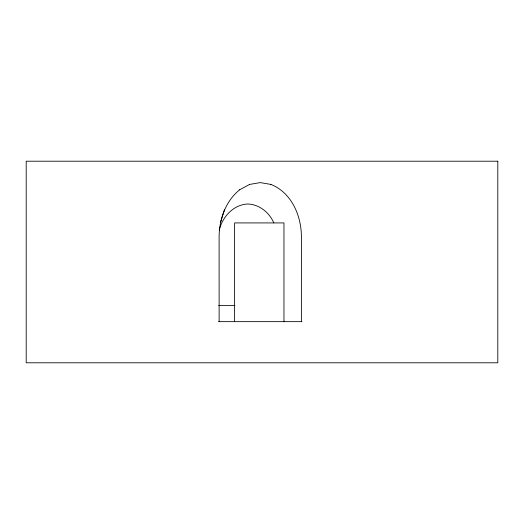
<?xml version="1.0" encoding="UTF-8"?>
<svg xmlns="http://www.w3.org/2000/svg" width="524" height="524" viewBox="0 0 524 524"><rect width="100%" height="100%" fill="white"/><g stroke="black" fill="none" stroke-linecap="round" stroke-linejoin="round"><path stroke-width="0.79" d="M239.691 189.767C225.837 200.888 219.451 218.704 219.111 236.082L219.124 321.644M219.274 230.016C222.458 216.739 233.638 204.517 247.904 204C259.406 204.445 269.323 212.548 273.823 222.87M220.525 222.235L224.639 209.338M239.678 189.773L249.614 184.422M301.385 321.651L301.398 236.082C301.176 215.24 291.331 192.498 270.895 184.428M249.601 184.428L260.264 182.601L270.908 184.422M218.678 305.61L234.916 305.61M218.587 321.651L301.935 321.651M283.969 321.651L283.969 222.923L234.608 222.923L234.608 321.651M497.8 161.215L26.2 161.209L26.2 362.791L497.8 362.791L497.8 161.209"/></g></svg>
